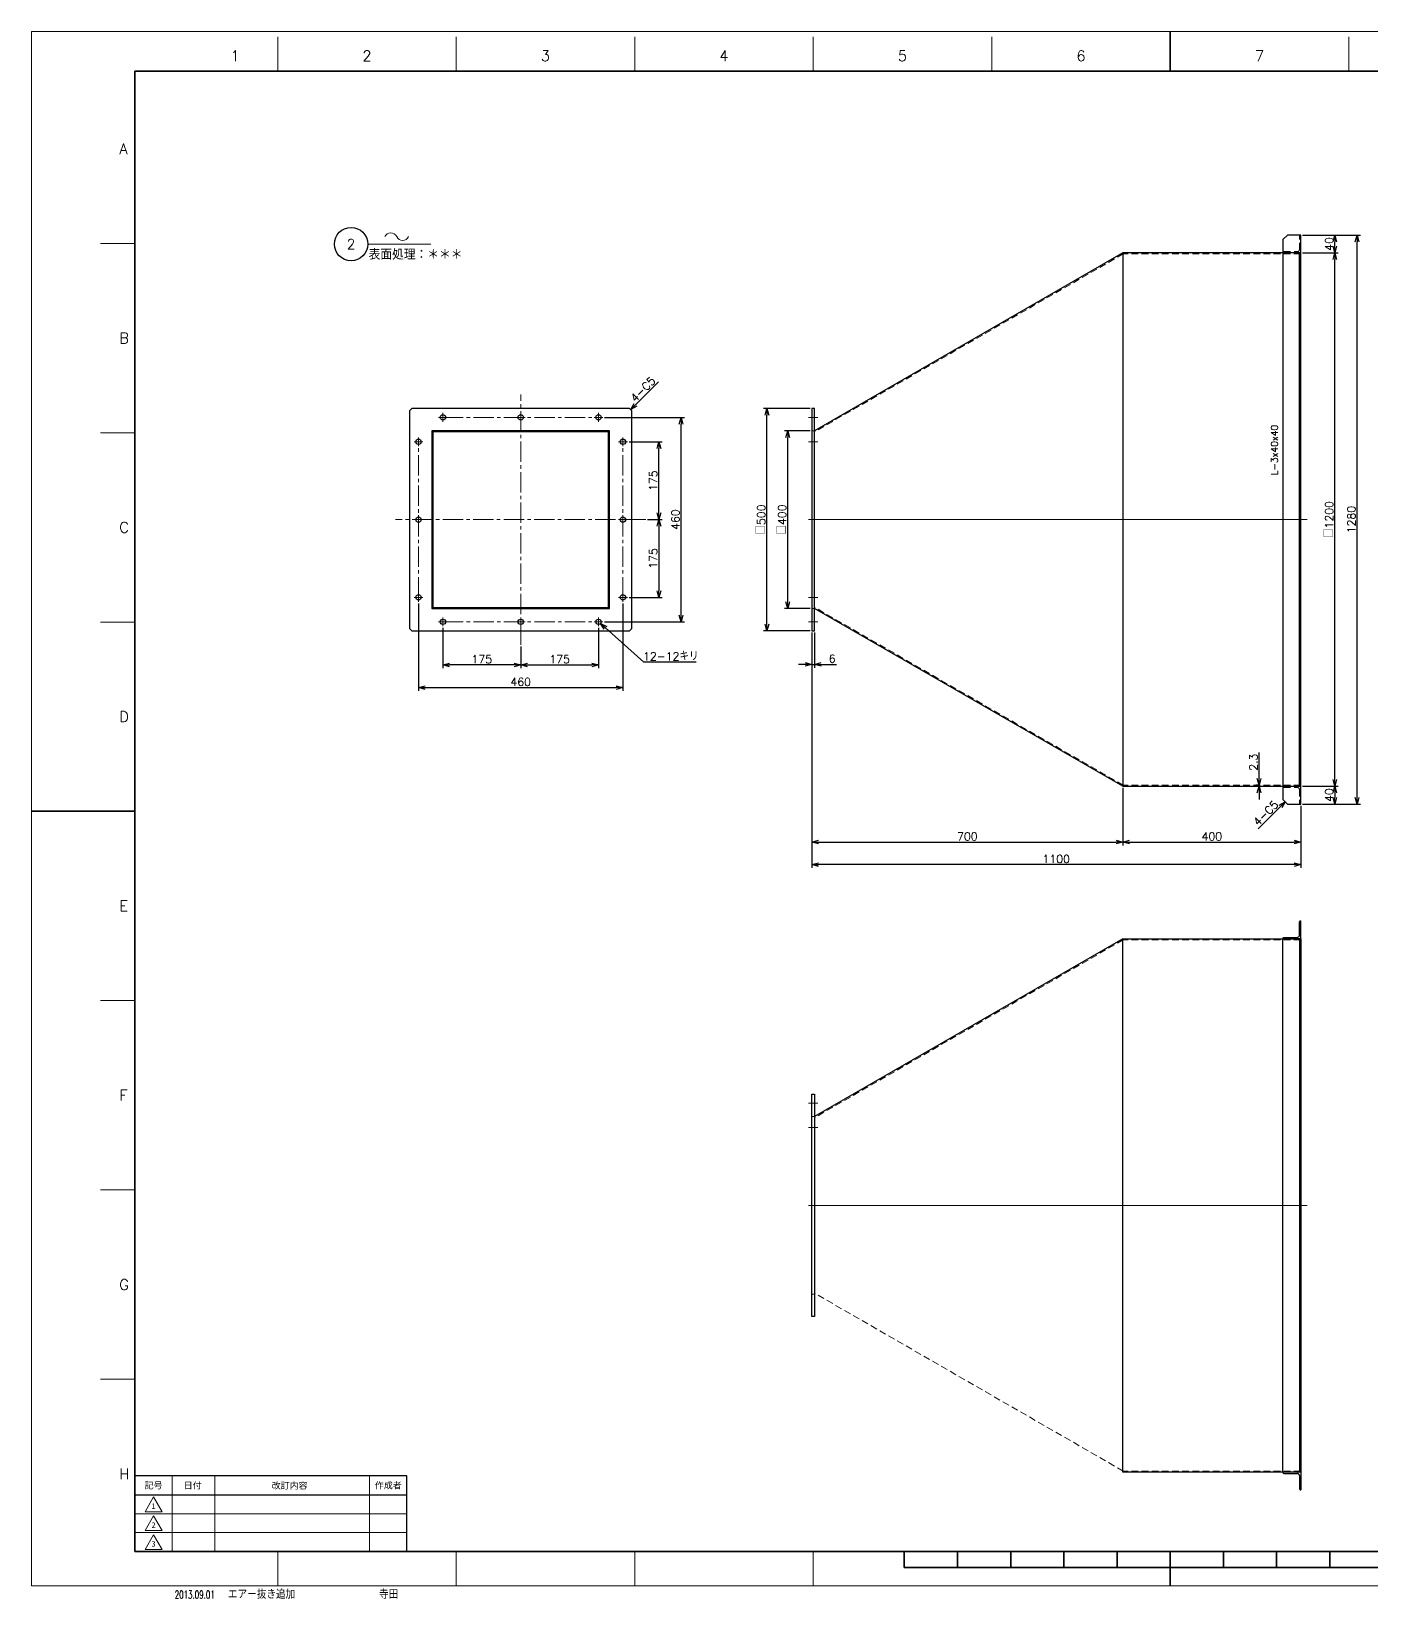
# Model space of a CAD drawing. Header units: millimetres. Extents: x 0 to 4969, y -29 to 3498.
# Drawn here: x 0 to 3015, y -29 to 3498 of the extents above; entities that cross this region are included whole.
import ezdxf
from ezdxf import colors
from ezdxf.entities.mleader import LeaderData, LeaderLine
from ezdxf.enums import TextEntityAlignment as Align
from ezdxf.math import Vec2, Vec3

# ---------------------------------------------------------------- set-up
doc = ezdxf.new("R2010")
doc.units = ezdxf.units.MM
doc.header["$LTSCALE"] = 2.4
doc.header["$PDMODE"] = 99
doc.header["$PDSIZE"] = 1
doc.linetypes.add('CENTER2', pattern=[28.575, 19.05, -3.175, 3.175, -3.175])
doc.linetypes.add('HIDDEN', pattern=[9.525, 6.35, -3.175])
for name, color, linetype, lineweight in [('04_HIDDEN', 2, 'HIDDEN', 13), ('05_CENTER', 4, 'CENTER2', 13), ('07_TEXT', 3, 'Continuous', 13), ('08_DIM', 3, 'Continuous', 13), ('90_FRAME', 5, 'Continuous', 35)]:
    doc.layers.add(name, color=color, linetype=linetype, lineweight=lineweight)
doc.layers.add('91_BLANK', color=5, linetype='Continuous', lineweight=0, plot=False)
doc.styles.add('KSS_TXT', font='txt.shx', dxfattribs={"bigfont": 'extfont2.shx'})
doc.styles.add('MS_G', font='MS Gothic.ttf')
doc.styles.get("Standard").update_dxf_attribs({"font": 'txt.shx', "bigfont": 'extfont2.shx'})
doc.styles.add('表題用', font='MS PGothic.ttf')
doc.dimstyles.new('KSS_DIM', dxfattribs={"dimscale": 6, "dimtxt": 3, "dimasz": 2.5, "dimexe": 1.25, "dimexo": 0.625, "dimtad": 1, "dimdsep": 46, "dimtxsty": 'KSS_TXT', "dimblk": 'OPEN30', "dimcen": 0, "dimazin": 2, "dimtfac": 0.75, "dimtmove": 0, "dimatfit": 3, "dimldrblk": 'OPEN30', "dimfxl": 1.25, "dimtolj": 1, "dimarcsym": 0})
doc.dimstyles.new('KSS_DIM$3', dxfattribs={"dimscale": 6, "dimtxt": 3, "dimasz": 2.5, "dimexe": 1.25, "dimexo": 0.625, "dimtad": 1, "dimtih": 1, "dimtoh": 1, "dimdsep": 46, "dimtxsty": 'KSS_TXT', "dimblk": 'OPEN30', "dimcen": 0, "dimazin": 2, "dimtfac": 0.75, "dimtofl": 0, "dimtmove": 0, "dimatfit": 3, "dimldrblk": 'OPEN30', "dimfxl": 1.25, "dimtolj": 1, "dimarcsym": 0})

# ---------------------------------------------------------------- blocks, each defined once
blk = doc.blocks.new('AM_BALLOON1')
at = {"transparency": 16777216}
blk.add_circle((0, 0), 5, dxfattribs=at)
blk.add_attdef('B_NUMBER', text='', height=3, dxfattribs=at).set_placement((0, 0), align=Align.MIDDLE_CENTER)
blk = doc.blocks.new('_OPEN')
at = {"color": 0, "linetype": 'ByBlock'}
for p, q in [((-1, 0.17), (0, 0)), ((0, 0), (-1, -0.17)), ((0, 0), (-1, 0))]:
    blk.add_line(p, q, dxfattribs=at)
blk = doc.blocks.new('p1ba05')
for centre, start, end in [((-2.95, 0.29), 24.2276, 155.5758), ((0, 1.62), 204.2276, 335.5758)]:
    blk.add_arc(centre, 1.62, start, end)
blk = doc.blocks.new('_Open30')
at = {"color": 0, "linetype": 'ByBlock', "lineweight": -2}
for p, q in [((-1, 0.27), (0, 0)), ((0, 0), (-1, -0.27)), ((0, 0), (-1, 0))]:
    blk.add_line(p, q, dxfattribs=at)
blk = doc.blocks.new('*D143')
at = {"layer": '08_DIM', "color": 0, "lineweight": -2, "transparency": 16777216}
for p, q in [((1752.2, 2599), (1694.3, 2599)), ((1701.8, 2214), (1701.8, 2584)), ((1752.2, 2199), (1694.3, 2199))]:
    blk.add_line(p, q, dxfattribs=at)
at = {"layer": 'Defpoints', "color": 0, "transparency": 16777216}
for p in [(1701.8, 2599), (1755.9, 2599), (1755.9, 2199)]:
    blk.add_point(p, dxfattribs=at)
at = {"layer": '08_DIM', "color": 0, "lineweight": -2, "transparency": 16777216, "xscale": 15, "yscale": 15, "zscale": 15}
for p, rotation in [((1701.8, 2599), 90), ((1701.8, 2199), 270)]:
    blk.add_blockref('_Open30', p, dxfattribs=dict(at, rotation=rotation))
at = {"layer": '08_DIM', "color": 0, "transparency": 16777216, "insert": (1689.1, 2399), "char_height": 18, "attachment_point": 5, "rotation": 90, "style": 'KSS_TXT'}
blk.add_mtext('\\A1;□400', dxfattribs=at)
blk = doc.blocks.new('*D144')
at = {"layer": '08_DIM', "color": 0, "lineweight": -2, "transparency": 16777216}
for p, q in [((1752.2, 2649), (1647.4, 2649)), ((1654.9, 2164), (1654.9, 2634)), ((1752.2, 2149), (1647.4, 2149))]:
    blk.add_line(p, q, dxfattribs=at)
at = {"layer": 'Defpoints', "color": 0, "transparency": 16777216}
for p in [(1654.9, 2649), (1755.9, 2649), (1755.9, 2149)]:
    blk.add_point(p, dxfattribs=at)
at = {"layer": '08_DIM', "color": 0, "lineweight": -2, "transparency": 16777216, "xscale": 15, "yscale": 15, "zscale": 15}
for p, rotation in [((1654.9, 2649), 90), ((1654.9, 2149), 270)]:
    blk.add_blockref('_Open30', p, dxfattribs=dict(at, rotation=rotation))
at = {"layer": '08_DIM', "color": 0, "transparency": 16777216, "insert": (1642.1, 2399), "char_height": 18, "attachment_point": 5, "rotation": 90, "style": 'KSS_TXT'}
blk.add_mtext('\\A1;□500', dxfattribs=at)
blk = doc.blocks.new('*D145')
at = {"layer": '08_DIM', "color": 0, "lineweight": -2, "transparency": 16777216}
for p, q in [((1755.9, 2145.3), (1755.9, 2065.8)), ((1761.9, 2145.3), (1761.9, 2065.8)), ((1740.9, 2073.3), (1725.9, 2073.3)), ((1755.9, 2073.3), (1761.9, 2073.3)), ((1776.9, 2073.3), (1811.4, 2073.3))]:
    blk.add_line(p, q, dxfattribs=at)
at = {"layer": 'Defpoints', "color": 0, "transparency": 16777216}
for p in [(1755.9, 2149), (1761.9, 2149), (1761.9, 2073.3)]:
    blk.add_point(p, dxfattribs=at)
at = {"layer": '08_DIM', "color": 0, "lineweight": -2, "transparency": 16777216, "xscale": 15, "yscale": 15, "zscale": 15}
blk.add_blockref('_Open30', (1755.9, 2073.3), dxfattribs=at)
at = {"layer": '08_DIM', "color": 0, "lineweight": -2, "transparency": 16777216, "xscale": 15, "yscale": 15, "zscale": 15, "rotation": 180}
blk.add_blockref('_Open30', (1761.9, 2073.3), dxfattribs=at)
at = {"layer": '08_DIM', "color": 0, "transparency": 16777216, "insert": (1801.7, 2086), "char_height": 18, "attachment_point": 5, "style": 'KSS_TXT'}
blk.add_mtext('\\A1;6', dxfattribs=at)
blk = doc.blocks.new('*D146')
at = {"layer": '08_DIM', "color": 0, "lineweight": -2, "transparency": 16777216}
for p, q in [((1755.9, 2145.3), (1755.9, 1665.9)), ((2455.9, 1795.3), (2455.9, 1665.9)), ((1770.9, 1673.4), (2440.9, 1673.4))]:
    blk.add_line(p, q, dxfattribs=at)
at = {"layer": 'Defpoints', "color": 0, "transparency": 16777216}
for p in [(1755.9, 2149), (2455.9, 1799), (2455.9, 1673.4)]:
    blk.add_point(p, dxfattribs=at)
at = {"layer": '08_DIM', "color": 0, "lineweight": -2, "transparency": 16777216, "xscale": 15, "yscale": 15, "zscale": 15, "rotation": 180}
blk.add_blockref('_Open30', (1755.9, 1673.4), dxfattribs=at)
at = {"layer": '08_DIM', "color": 0, "lineweight": -2, "transparency": 16777216, "xscale": 15, "yscale": 15, "zscale": 15}
blk.add_blockref('_Open30', (2455.9, 1673.4), dxfattribs=at)
at = {"layer": '08_DIM', "color": 0, "transparency": 16777216, "insert": (2105.9, 1686.1), "char_height": 18, "attachment_point": 5, "style": 'KSS_TXT'}
blk.add_mtext('\\A1;700', dxfattribs=at)
blk = doc.blocks.new('*D147')
at = {"layer": '08_DIM', "color": 0, "lineweight": -2, "transparency": 16777216}
for p, q in [((2455.9, 1795.3), (2455.9, 1665.9)), ((2855.9, 1755.3), (2855.9, 1665.9)), ((2470.9, 1673.4), (2840.9, 1673.4))]:
    blk.add_line(p, q, dxfattribs=at)
at = {"layer": 'Defpoints', "color": 0, "transparency": 16777216}
for p in [(2455.9, 1799), (2855.9, 1759), (2855.9, 1673.4)]:
    blk.add_point(p, dxfattribs=at)
at = {"layer": '08_DIM', "color": 0, "lineweight": -2, "transparency": 16777216, "xscale": 15, "yscale": 15, "zscale": 15, "rotation": 180}
blk.add_blockref('_Open30', (2455.9, 1673.4), dxfattribs=at)
at = {"layer": '08_DIM', "color": 0, "lineweight": -2, "transparency": 16777216, "xscale": 15, "yscale": 15, "zscale": 15}
blk.add_blockref('_Open30', (2855.9, 1673.4), dxfattribs=at)
at = {"layer": '08_DIM', "color": 0, "transparency": 16777216, "insert": (2655.9, 1686.1), "char_height": 18, "attachment_point": 5, "style": 'KSS_TXT'}
blk.add_mtext('\\A1;400', dxfattribs=at)
blk = doc.blocks.new('*D148')
at = {"layer": '08_DIM', "color": 0, "lineweight": -2, "transparency": 16777216}
for p, q in [((1755.9, 2145.3), (1755.9, 1615.2)), ((2855.9, 1755.3), (2855.9, 1615.2)), ((2840.9, 1622.7), (1770.9, 1622.7))]:
    blk.add_line(p, q, dxfattribs=at)
at = {"layer": 'Defpoints', "color": 0, "transparency": 16777216}
for p in [(1755.9, 2149), (2855.9, 1759), (1755.9, 1622.7)]:
    blk.add_point(p, dxfattribs=at)
at = {"layer": '08_DIM', "color": 0, "lineweight": -2, "transparency": 16777216, "xscale": 15, "yscale": 15, "zscale": 15, "rotation": 180}
blk.add_blockref('_Open30', (1755.9, 1622.7), dxfattribs=at)
at = {"layer": '08_DIM', "color": 0, "lineweight": -2, "transparency": 16777216, "xscale": 15, "yscale": 15, "zscale": 15}
blk.add_blockref('_Open30', (2855.9, 1622.7), dxfattribs=at)
at = {"layer": '08_DIM', "color": 0, "transparency": 16777216, "insert": (2305.9, 1635.4), "char_height": 18, "attachment_point": 5, "style": 'KSS_TXT'}
blk.add_mtext('\\A1;1100', dxfattribs=at)
blk = doc.blocks.new('*D149')
at = {"layer": '08_DIM', "color": 0, "lineweight": -2, "transparency": 16777216}
for p, q in [((2859.7, 1799), (2940.1, 1799)), ((2932.6, 1784), (2932.6, 1774)), ((2859.7, 1759), (2940.1, 1759))]:
    blk.add_line(p, q, dxfattribs=at)
at = {"layer": 'Defpoints', "color": 0, "transparency": 16777216}
for p in [(2855.9, 1799), (2855.9, 1759), (2932.6, 1759)]:
    blk.add_point(p, dxfattribs=at)
at = {"layer": '08_DIM', "color": 0, "lineweight": -2, "transparency": 16777216, "xscale": 15, "yscale": 15, "zscale": 15}
for p, rotation in [((2932.6, 1799), 90), ((2932.6, 1759), 270)]:
    blk.add_blockref('_Open30', p, dxfattribs=dict(at, rotation=rotation))
at = {"layer": '08_DIM', "color": 0, "transparency": 16777216, "insert": (2919.9, 1779), "char_height": 18, "attachment_point": 5, "rotation": 90, "style": 'KSS_TXT'}
blk.add_mtext('\\A1;40', dxfattribs=at)
blk = doc.blocks.new('*D150')
at = {"layer": '08_DIM', "color": 0, "lineweight": -2, "transparency": 16777216}
for p, q in [((2859.7, 2999), (2940.1, 2999)), ((2932.6, 1814), (2932.6, 2984)), ((2859.7, 1799), (2940.1, 1799))]:
    blk.add_line(p, q, dxfattribs=at)
at = {"layer": 'Defpoints', "color": 0, "transparency": 16777216}
for p in [(2855.9, 2999), (2932.6, 2999), (2855.9, 1799)]:
    blk.add_point(p, dxfattribs=at)
at = {"layer": '08_DIM', "color": 0, "lineweight": -2, "transparency": 16777216, "xscale": 15, "yscale": 15, "zscale": 15}
for p, rotation in [((2932.6, 2999), 90), ((2932.6, 1799), 270)]:
    blk.add_blockref('_Open30', p, dxfattribs=dict(at, rotation=rotation))
at = {"layer": '08_DIM', "color": 0, "transparency": 16777216, "insert": (2919.9, 2399), "char_height": 18, "attachment_point": 5, "rotation": 90, "style": 'KSS_TXT'}
blk.add_mtext('\\A1;□1200', dxfattribs=at)
blk = doc.blocks.new('*D151')
at = {"layer": '08_DIM', "color": 0, "lineweight": -2, "transparency": 16777216}
for p, q in [((2859.7, 3039), (2990.1, 3039)), ((2982.6, 1774), (2982.6, 3024)), ((2859.7, 1759), (2990.1, 1759))]:
    blk.add_line(p, q, dxfattribs=at)
at = {"layer": 'Defpoints', "color": 0, "transparency": 16777216}
for p in [(2855.9, 3039), (2982.6, 3039), (2855.9, 1759)]:
    blk.add_point(p, dxfattribs=at)
at = {"layer": '08_DIM', "color": 0, "lineweight": -2, "transparency": 16777216, "xscale": 15, "yscale": 15, "zscale": 15}
for p, rotation in [((2982.6, 3039), 90), ((2982.6, 1759), 270)]:
    blk.add_blockref('_Open30', p, dxfattribs=dict(at, rotation=rotation))
at = {"layer": '08_DIM', "color": 0, "transparency": 16777216, "insert": (2969.8, 2399), "char_height": 18, "attachment_point": 5, "rotation": 90, "style": 'KSS_TXT'}
blk.add_mtext('\\A1;1280', dxfattribs=at)
blk = doc.blocks.new('*D152')
at = {"layer": '08_DIM', "color": 0, "lineweight": -2, "transparency": 16777216}
for p, q in [((2762.3, 1816.3), (2762.3, 1874.8)), ((2761.9, 1801.3), (2754.8, 1801.3)), ((2761.9, 1799), (2754.8, 1799)), ((2762.3, 1799), (2762.3, 1801.3)), ((2762.3, 1784), (2762.3, 1769))]:
    blk.add_line(p, q, dxfattribs=at)
at = {"layer": 'Defpoints', "color": 0, "transparency": 16777216}
for p in [(2762.3, 1801.3), (2765.7, 1801.3), (2765.7, 1799)]:
    blk.add_point(p, dxfattribs=at)
at = {"layer": '08_DIM', "color": 0, "lineweight": -2, "transparency": 16777216, "xscale": 15, "yscale": 15, "zscale": 15}
for p, rotation in [((2762.3, 1801.3), 270), ((2762.3, 1799), 90)]:
    blk.add_blockref('_Open30', p, dxfattribs=dict(at, rotation=rotation))
at = {"layer": '08_DIM', "color": 0, "transparency": 16777216, "insert": (2749.6, 1853.1), "char_height": 18, "attachment_point": 5, "rotation": 90, "style": 'KSS_TXT'}
blk.add_mtext('\\A1;2.3', dxfattribs=at)
blk = doc.blocks.new('*D153')
at = {"layer": '08_DIM', "color": 0, "lineweight": -2, "transparency": 16777216}
blk.add_line((2810.3, 1753.4), (2760.4, 1703.5), dxfattribs=at)
at = {"layer": 'Defpoints', "color": 0, "transparency": 16777216}
for p in [(2820.9, 1764), (2751.8, 1694.9), (2751.8, 1694.9)]:
    blk.add_point(p, dxfattribs=at)
at = {"layer": '08_DIM', "color": 0, "lineweight": -2, "transparency": 16777216, "xscale": 15, "yscale": 15, "zscale": 15, "rotation": 45.0000000000001}
blk.add_blockref('_Open30', (2820.9, 1764), dxfattribs=at)
at = {"layer": '08_DIM', "color": 0, "transparency": 16777216, "insert": (2777.3, 1738.5), "char_height": 18, "attachment_point": 5, "rotation": 45, "style": 'KSS_TXT'}
blk.add_mtext('\\A1;4-C5', dxfattribs=at)
blk = doc.blocks.new('A$C67E0B8A4')
at = {"color": 0}
for p, q in [((1, 40), (0, 40)), ((0, 0), (0, 40)), ((3, 7.5), (3, 38)), ((0, 0), (40, 0)), ((38, 3), (7.5, 3)), ((40, 1), (40, 0))]:
    blk.add_line(p, q, dxfattribs=at)
for centre, radius, start, end in [((1, 38), 2, 0, 90), ((7.5, 7.5), 4.5, 180, 270), ((38, 1), 2, 0, 90)]:
    blk.add_arc(centre, radius, start, end, dxfattribs=at)
blk = doc.blocks.new('*D155')
at = {"layer": '08_DIM', "color": 0, "lineweight": -2, "transparency": 16777216}
for p, q in [((2859.7, 3039), (2940.1, 3039)), ((2859.7, 2999), (2940.1, 2999)), ((2932.6, 3014), (2932.6, 3024))]:
    blk.add_line(p, q, dxfattribs=at)
at = {"layer": 'Defpoints', "color": 0, "transparency": 16777216}
for p in [(2855.9, 3039), (2932.6, 3039), (2855.9, 2999)]:
    blk.add_point(p, dxfattribs=at)
at = {"layer": '08_DIM', "color": 0, "lineweight": -2, "transparency": 16777216, "xscale": 15, "yscale": 15, "zscale": 15}
for p, rotation in [((2932.6, 3039), 90), ((2932.6, 2999), 270)]:
    blk.add_blockref('_Open30', p, dxfattribs=dict(at, rotation=rotation))
at = {"layer": '08_DIM', "color": 0, "transparency": 16777216, "insert": (2919.9, 3019), "char_height": 18, "attachment_point": 5, "rotation": 90, "style": 'KSS_TXT'}
blk.add_mtext('\\A1;40', dxfattribs=at)
blk = doc.blocks.new('*D156')
at = {"layer": '08_DIM', "color": 0, "lineweight": -2, "transparency": 16777216}
for p, q in [((1276, 2155.3), (1276, 2064.5)), ((1101, 2113.6), (1101, 2064.5)), ((1116, 2072), (1261, 2072))]:
    blk.add_line(p, q, dxfattribs=at)
at = {"layer": 'Defpoints', "color": 0, "transparency": 16777216}
for p in [(1276, 2159), (1101, 2117.3), (1276, 2072)]:
    blk.add_point(p, dxfattribs=at)
at = {"layer": '08_DIM', "color": 0, "lineweight": -2, "transparency": 16777216, "xscale": 15, "yscale": 15, "zscale": 15, "rotation": 180}
blk.add_blockref('_Open30', (1101, 2072), dxfattribs=at)
at = {"layer": '08_DIM', "color": 0, "lineweight": -2, "transparency": 16777216, "xscale": 15, "yscale": 15, "zscale": 15}
blk.add_blockref('_Open30', (1276, 2072), dxfattribs=at)
at = {"layer": '08_DIM', "color": 0, "transparency": 16777216, "insert": (1188.5, 2084.7), "char_height": 18, "attachment_point": 5, "style": 'KSS_TXT'}
blk.add_mtext('\\A1;175', dxfattribs=at)
blk = doc.blocks.new('*D157')
at = {"layer": '08_DIM', "color": 0, "lineweight": -2, "transparency": 16777216}
for p, q in [((926, 2155.3), (926, 2064.5)), ((1101, 2113.6), (1101, 2064.5)), ((1086, 2072), (941, 2072))]:
    blk.add_line(p, q, dxfattribs=at)
at = {"layer": 'Defpoints', "color": 0, "transparency": 16777216}
for p in [(926, 2159), (1101, 2117.3), (926, 2072)]:
    blk.add_point(p, dxfattribs=at)
at = {"layer": '08_DIM', "color": 0, "lineweight": -2, "transparency": 16777216, "xscale": 15, "yscale": 15, "zscale": 15, "rotation": 180}
blk.add_blockref('_Open30', (926, 2072), dxfattribs=at)
at = {"layer": '08_DIM', "color": 0, "lineweight": -2, "transparency": 16777216, "xscale": 15, "yscale": 15, "zscale": 15}
blk.add_blockref('_Open30', (1101, 2072), dxfattribs=at)
at = {"layer": '08_DIM', "color": 0, "transparency": 16777216, "insert": (1013.5, 2084.7), "char_height": 18, "attachment_point": 5, "style": 'KSS_TXT'}
blk.add_mtext('\\A1;175', dxfattribs=at)
blk = doc.blocks.new('*D158')
at = {"layer": '08_DIM', "color": 0, "lineweight": -2, "transparency": 16777216}
for p, q in [((871, 2210.3), (871, 2013.5)), ((1331, 2210.3), (1331, 2013.5)), ((886, 2021), (1316, 2021))]:
    blk.add_line(p, q, dxfattribs=at)
at = {"layer": 'Defpoints', "color": 0, "transparency": 16777216}
for p in [(871, 2214), (1331, 2214), (1331, 2021)]:
    blk.add_point(p, dxfattribs=at)
at = {"layer": '08_DIM', "color": 0, "lineweight": -2, "transparency": 16777216, "xscale": 15, "yscale": 15, "zscale": 15, "rotation": 180}
blk.add_blockref('_Open30', (871, 2021), dxfattribs=at)
at = {"layer": '08_DIM', "color": 0, "lineweight": -2, "transparency": 16777216, "xscale": 15, "yscale": 15, "zscale": 15}
blk.add_blockref('_Open30', (1331, 2021), dxfattribs=at)
at = {"layer": '08_DIM', "color": 0, "transparency": 16777216, "insert": (1101, 2033.7), "char_height": 18, "attachment_point": 5, "style": 'KSS_TXT'}
blk.add_mtext('\\A1;460', dxfattribs=at)
blk = doc.blocks.new('*D159')
at = {"layer": '08_DIM', "color": 0, "lineweight": -2, "transparency": 16777216}
for p, q in [((1378.3, 2078.5), (1291.7, 2155.1)), ((1495.4, 2078.5), (1378.3, 2078.5))]:
    blk.add_line(p, q, dxfattribs=at)
at = {"layer": 'Defpoints', "color": 0, "transparency": 16777216}
for p in [(1271.5, 2173), (1280.5, 2165.1)]:
    blk.add_point(p, dxfattribs=at)
at = {"layer": '08_DIM', "color": 0, "lineweight": -2, "transparency": 16777216, "xscale": 15, "yscale": 15, "zscale": 15, "rotation": 138.4777745707545}
blk.add_blockref('_Open30', (1280.5, 2165.1), dxfattribs=at)
at = {"layer": '08_DIM', "color": 0, "transparency": 16777216, "insert": (1438.7, 2091.2), "char_height": 18, "attachment_point": 5, "style": 'KSS_TXT'}
blk.add_mtext('\\A1;12-12キリ', dxfattribs=at)
blk = doc.blocks.new('*D160')
at = {"layer": '08_DIM', "color": 0, "lineweight": -2, "transparency": 16777216}
for p, q in [((1344.7, 2574), (1419.6, 2574)), ((1412.1, 2414), (1412.1, 2559)), ((1386.5, 2399), (1419.6, 2399))]:
    blk.add_line(p, q, dxfattribs=at)
at = {"layer": 'Defpoints', "color": 0, "transparency": 16777216}
for p in [(1341, 2574), (1412.1, 2574), (1382.7, 2399)]:
    blk.add_point(p, dxfattribs=at)
at = {"layer": '08_DIM', "color": 0, "lineweight": -2, "transparency": 16777216, "xscale": 15, "yscale": 15, "zscale": 15}
for p, rotation in [((1412.1, 2574), 90), ((1412.1, 2399), 270)]:
    blk.add_blockref('_Open30', p, dxfattribs=dict(at, rotation=rotation))
at = {"layer": '08_DIM', "color": 0, "transparency": 16777216, "insert": (1399.3, 2486.5), "char_height": 18, "attachment_point": 5, "rotation": 90, "style": 'KSS_TXT'}
blk.add_mtext('\\A1;175', dxfattribs=at)
blk = doc.blocks.new('*D161')
at = {"layer": '08_DIM', "color": 0, "lineweight": -2, "transparency": 16777216}
for p, q in [((1386.5, 2399), (1419.6, 2399)), ((1412.1, 2384), (1412.1, 2239)), ((1344.7, 2224), (1419.6, 2224))]:
    blk.add_line(p, q, dxfattribs=at)
at = {"layer": 'Defpoints', "color": 0, "transparency": 16777216}
for p in [(1382.7, 2399), (1341, 2224), (1412.1, 2224)]:
    blk.add_point(p, dxfattribs=at)
at = {"layer": '08_DIM', "color": 0, "lineweight": -2, "transparency": 16777216, "xscale": 15, "yscale": 15, "zscale": 15}
for p, rotation in [((1412.1, 2399), 90), ((1412.1, 2224), 270)]:
    blk.add_blockref('_Open30', p, dxfattribs=dict(at, rotation=rotation))
at = {"layer": '08_DIM', "color": 0, "transparency": 16777216, "insert": (1399.3, 2311.5), "char_height": 18, "attachment_point": 5, "rotation": 90, "style": 'KSS_TXT'}
blk.add_mtext('\\A1;175', dxfattribs=at)
blk = doc.blocks.new('*D162')
at = {"layer": '08_DIM', "color": 0, "lineweight": -2, "transparency": 16777216}
for p, q in [((1289.7, 2629), (1469.2, 2629)), ((1461.7, 2184), (1461.7, 2614)), ((1289.7, 2169), (1469.2, 2169))]:
    blk.add_line(p, q, dxfattribs=at)
at = {"layer": 'Defpoints', "color": 0, "transparency": 16777216}
for p in [(1286, 2629), (1461.7, 2629), (1286, 2169)]:
    blk.add_point(p, dxfattribs=at)
at = {"layer": '08_DIM', "color": 0, "lineweight": -2, "transparency": 16777216, "xscale": 15, "yscale": 15, "zscale": 15}
for p, rotation in [((1461.7, 2629), 90), ((1461.7, 2169), 270)]:
    blk.add_blockref('_Open30', p, dxfattribs=dict(at, rotation=rotation))
at = {"layer": '08_DIM', "color": 0, "transparency": 16777216, "insert": (1449, 2399), "char_height": 18, "attachment_point": 5, "rotation": 90, "style": 'KSS_TXT'}
blk.add_mtext('\\A1;460', dxfattribs=at)
blk = doc.blocks.new('*D163')
at = {"layer": '08_DIM', "color": 0, "lineweight": -2, "transparency": 16777216}
blk.add_line((1359.1, 2657.1), (1411, 2709), dxfattribs=at)
at = {"layer": 'Defpoints', "color": 0, "transparency": 16777216}
for p in [(1457.3, 2755.4), (1457.3, 2755.4), (1348.5, 2646.5)]:
    blk.add_point(p, dxfattribs=at)
at = {"layer": '08_DIM', "color": 0, "lineweight": -2, "transparency": 16777216, "xscale": 15, "yscale": 15, "zscale": 15, "rotation": 224.9999999999999}
blk.add_blockref('_Open30', (1348.5, 2646.5), dxfattribs=at)
at = {"layer": '08_DIM', "color": 0, "transparency": 16777216, "insert": (1375.9, 2692), "char_height": 18, "attachment_point": 5, "rotation": 45, "style": 'KSS_TXT'}
blk.add_mtext('\\A1;4-C5', dxfattribs=at)

msp = doc.modelspace()

# ---------------------------------------------------------------- linework, layer by layer
at = {"color": 0}
for p, q in [((2455.948, 2999.036), (1761.948, 2599.036)), ((2455.948, 2999.036), (2455.948, 1799.036)), ((2855.948, 2999.036), (2455.948, 2999.036)), ((2852.948, 1799.036), (2852.948, 2999.036)), ((2855.948, 1799.036), (2855.948, 2999.036)), ((2455.948, 1799.036), (1761.948, 2199.036)), ((2455.948, 1799.036), (2855.948, 1799.036)), ((2455.948, 1455.871), (1761.948, 1055.871)), ((2455.948, 255.871), (2455.948, 1455.871)), ((2455.948, 1455.871), (2855.948, 1455.871)), ((2852.948, 1455.871), (2852.948, 255.871)), ((2855.948, 1455.871), (2855.948, 255.871)), ((2855.948, 255.871), (2455.948, 255.871))]:
    msp.add_line(p, q, dxfattribs=at)
for points in [[(2815.948, 3029.036), (2815.948, 1769.036), (2825.948, 1759.036), (2855.948, 1759.036), (2855.948, 3039.036), (2825.948, 3039.036)], [(855.993, 2149.036), (1345.993, 2149.036), (1350.993, 2154.036), (1350.993, 2644.036), (1345.993, 2649.036), (855.993, 2649.036), (850.993, 2644.036), (850.993, 2154.036)], [(1755.948, 2649.036), (1755.948, 2149.036), (1761.948, 2149.036), (1761.948, 2649.036)], [(1755.948, 2649.036), (1755.948, 2149.036), (1761.948, 2149.036), (1761.948, 2649.036)], [(900.993, 2199.036), (1300.993, 2199.036), (1300.993, 2599.036), (900.993, 2599.036)], [(903.293, 2201.336), (1298.693, 2201.336), (1298.693, 2596.736), (903.293, 2596.736)], [(2815.948, 255.871), (2815.948, 1455.871), (2855.948, 1455.871), (2855.948, 255.871)], [(1755.948, 605.871), (1755.948, 1105.871), (1761.948, 1105.871), (1761.948, 605.871)], [(1755.948, 605.871), (1755.948, 1105.871), (1761.948, 1105.871), (1761.948, 605.871)]]:
    msp.add_lwpolyline(points, close=True, dxfattribs=at)
for centre in [(925.993, 2629.036), (1100.993, 2629.036), (1275.993, 2629.036), (870.993, 2574.036), (1330.993, 2574.036), (870.993, 2399.036), (1330.993, 2399.036), (870.993, 2224.036), (1330.993, 2224.036), (925.993, 2169.036), (1100.993, 2169.036), (1275.993, 2169.036)]:
    msp.add_circle(centre, 6, dxfattribs=at)
at = {"layer": '04_HIDDEN'}
for p, q in [((2456.564, 2996.736), (1763.097, 2597.043)), ((2855.948, 2996.736), (2456.564, 2996.736)), ((1761.948, 2599.036), (1763.097, 2597.043)), ((1761.948, 2199.036), (1763.097, 2201.029)), ((2456.564, 1801.336), (1763.097, 2201.029)), ((2855.948, 1801.336), (2456.564, 1801.336)), ((2456.564, 1453.571), (1763.097, 1053.878)), ((2855.948, 1453.571), (2456.564, 1453.571)), ((1761.948, 1055.871), (1763.097, 1053.878)), ((1761.948, 655.871), (1763.097, 657.864)), ((2456.564, 258.171), (1763.097, 657.864)), ((2855.948, 258.171), (2456.564, 258.171))]:
    msp.add_line(p, q, dxfattribs=at)
for points in [[(1761.948, 2599.036), (1755.948, 2599.036)], [(1761.948, 2199.036), (1755.948, 2199.036)], [(1761.948, 1055.871), (1755.948, 1055.871)], [(1761.948, 655.871), (1755.948, 655.871)]]:
    msp.add_lwpolyline(points, close=True, dxfattribs=at)
at = {"layer": '05_CENTER'}
for p, q in [((1100.993, 2117.305), (1100.993, 2680.767)), ((915.993, 2629.036), (935.993, 2629.036)), ((925.993, 2619.036), (925.993, 2639.036)), ((925.993, 2629.036), (1275.993, 2629.036)), ((1090.993, 2629.036), (1110.993, 2629.036)), ((1100.993, 2619.036), (1100.993, 2639.036)), ((1265.993, 2629.036), (1285.993, 2629.036)), ((1275.993, 2619.036), (1275.993, 2639.036)), ((1769.416, 2629.036), (1748.295, 2629.036)), ((870.993, 2584.036), (870.993, 2564.036)), ((1330.993, 2584.036), (1330.993, 2564.036)), ((880.993, 2574.036), (860.993, 2574.036)), ((870.993, 2224.036), (870.993, 2574.036)), ((1320.993, 2574.036), (1340.993, 2574.036)), ((1330.993, 2224.036), (1330.993, 2574.036)), ((1769.416, 2574.036), (1748.295, 2574.036)), ((1382.724, 2399.036), (819.261, 2399.036)), ((880.993, 2399.036), (860.993, 2399.036)), ((870.993, 2409.036), (870.993, 2389.036)), ((1320.993, 2399.036), (1340.993, 2399.036)), ((1330.993, 2409.036), (1330.993, 2389.036)), ((1769.416, 2399.036), (1748.295, 2399.036)), ((880.993, 2224.036), (860.993, 2224.036)), ((870.993, 2234.036), (870.993, 2214.036)), ((1320.993, 2224.036), (1340.993, 2224.036)), ((1330.993, 2234.036), (1330.993, 2214.036)), ((1769.416, 2224.036), (1748.295, 2224.036)), ((915.993, 2169.036), (935.993, 2169.036)), ((925.993, 2179.036), (925.993, 2159.036)), ((925.993, 2169.036), (1275.993, 2169.036)), ((1090.993, 2169.036), (1110.993, 2169.036)), ((1100.993, 2179.036), (1100.993, 2159.036)), ((1265.993, 2169.036), (1285.993, 2169.036)), ((1275.993, 2179.036), (1275.993, 2159.036)), ((1769.416, 2169.036), (1748.295, 2169.036)), ((1769.416, 1085.871), (1748.295, 1085.871)), ((1769.416, 1030.871), (1748.295, 1030.871)), ((1769.416, 855.871), (1748.295, 855.871))]:
    msp.add_line(p, q, dxfattribs=at)
for points in [[(2870.623, 2399.036), (1755.948, 2399.036)], [(2870.623, 855.871), (1755.948, 855.871)]]:
    msp.add_lwpolyline(points, close=True, dxfattribs=at)
at = {"layer": '08_DIM'}
msp.add_line((756.895, 3018.809), (898.783, 3018.809), dxfattribs=at)
at = {"layer": '90_FRAME'}
for p, q in [((2562.255, 3497.519), (2562.255, 3407.747)), ((0, 1742.586), (233.075, 1742.586)), ((1964.012, 41.529), (1964.012, 77.424)), ((2083.66, 41.529), (2083.66, 77.424)), ((2203.309, 41.529), (2203.309, 77.424)), ((2322.957, 41.529), (2322.957, 77.424)), ((2442.606, 41.529), (2442.606, 77.424)), ((2562.255, 0), (2562.255, 77.424)), ((2681.903, 41.529), (2681.903, 77.424)), ((2801.552, 41.529), (2801.552, 77.424)), ((2921.2, 41.529), (2921.2, 77.424)), ((1964.012, 41.529), (3160.497, 41.529))]:
    msp.add_line(p, q, dxfattribs=at)
at = {"layer": '90_FRAME', "color": 4, "lineweight": 13}
for p, q in [((554.252, 3407.747), (554.252, 3485.519)), ((955.853, 3407.747), (955.853, 3485.519)), ((1357.453, 3407.747), (1357.453, 3485.519)), ((1759.054, 3407.747), (1759.054, 3485.519)), ((2160.654, 3407.747), (2160.654, 3485.519)), ((2963.855, 3407.747), (2963.855, 3485.519)), ((233.075, 3020.535), (155.304, 3020.535)), ((233.075, 2594.552), (155.304, 2594.552)), ((233.075, 2168.569), (155.304, 2168.569)), ((233.075, 1316.602), (155.304, 1316.602)), ((233.075, 890.619), (155.304, 890.619)), ((233.075, 464.636), (155.304, 464.636)), ((554.252, 0), (554.252, 77.424)), ((955.853, 0), (955.853, 77.424)), ((1357.453, 0), (1357.453, 77.424)), ((1759.054, 0), (1759.054, 77.424))]:
    msp.add_line(p, q, dxfattribs=at)
at = {"layer": '90_FRAME', "color": 0, "lineweight": 13}
for p, q in [((317.075, 77.424), (317.075, 247.138)), ((413.075, 77.424), (413.075, 247.138)), ((761.075, 77.424), (761.075, 247.138)), ((233.075, 162.281), (845.075, 162.281)), ((233.075, 119.852), (845.075, 119.852))]:
    msp.add_line(p, q, dxfattribs=at)
at = {"layer": '90_FRAME', "color": 0, "lineweight": 25}
msp.add_line((233.075, 204.71), (845.075, 204.71), dxfattribs=at)
at = {"layer": '90_FRAME'}
msp.add_lwpolyline([(233.075, 77.424), (4891.434, 77.424), (4891.434, 3407.747), (233.075, 3407.747)], close=True, dxfattribs=at)
at = {"layer": '90_FRAME', "color": 0, "lineweight": 25}
msp.add_lwpolyline([(233.075, 77.424), (845.075, 77.424), (845.075, 247.138), (233.075, 247.138)], close=True, dxfattribs=at)
at = {"layer": '90_FRAME', "color": 0, "lineweight": 13}
for points in [[(255.983, 166.787), (275.075, 199.857), (294.168, 166.787), (255.983, 166.787)], [(255.983, 124.359), (275.075, 157.429), (294.168, 124.359), (255.983, 124.359)], [(255.983, 81.93), (275.075, 115), (294.168, 81.93), (255.983, 81.93)]]:
    msp.add_lwpolyline(points, dxfattribs=at)
at = {"layer": '91_BLANK'}
msp.add_lwpolyline([(0, 0), (4969.205, 0), (4969.205, 3497.519), (0, 3497.519)], close=True, dxfattribs=at)

# ---------------------------------------------------------------- block references
at = {"xscale": -1}
msp.add_blockref('A$C67E0B8A4', (2855.948, 1455.871), dxfattribs=at)
at = {"rotation": 180}
msp.add_blockref('A$C67E0B8A4', (2855.948, 255.871), dxfattribs=at)
at = {"layer": '04_HIDDEN', "xscale": -1}
msp.add_blockref('A$C67E0B8A4', (2855.948, 2999.036), dxfattribs=at)
at = {"layer": '04_HIDDEN', "rotation": 180}
msp.add_blockref('A$C67E0B8A4', (2855.948, 1799.036), dxfattribs=at)
at = {"layer": '08_DIM', "xscale": 9, "yscale": 9, "zscale": 9}
msp.add_blockref('p1ba05', (835.264, 3027.014), dxfattribs=at)

# ---------------------------------------------------------------- texts
at = {"layer": '07_TEXT', "style": 'KSS_TXT'}
msp.add_text('表面処理：＊＊＊', height=24, dxfattribs=at).set_placement((758.847, 2983.717))
at = {"layer": '08_DIM', "style": 'KSS_TXT'}
msp.add_text('L-3x40x40', height=15, rotation=90, dxfattribs=at).set_placement((2804.132, 2498.425))
at = {"layer": '90_FRAME', "color": 0, "lineweight": 13, "style": 'KSS_TXT'}
for s, p in [('1', (458.26, 3423.237)), ('2', (755.053, 3423.237)), ('3', (1156.653, 3423.237)), ('4', (1558.253, 3423.237)), ('5', (1959.854, 3423.237)), ('6', (2361.454, 3423.237)), ('7', (2763.055, 3423.237))]:
    msp.add_text(s, height=24, dxfattribs=at).set_placement(p, align=Align.BOTTOM_CENTER)
for s, p in [('A', (197.744, 3233.527)), ('B', (197.744, 2807.544)), ('C', (197.744, 2381.561)), ('D', (197.744, 1955.577)), ('E', (197.744, 1529.594)), ('F', (197.744, 1103.611)), ('G', (197.744, 677.627)), ('H', (197.744, 251.644))]:
    msp.add_text(s, height=24, dxfattribs=at).set_placement(p, align=Align.MIDDLE_LEFT)
at = {"layer": '90_FRAME', "color": 0, "style": '表題用'}
for s, p in [('記号', (275.075, 225.924)), ('日付', (363.015, 225.924)), ('作成者', (803.075, 225.924))]:
    msp.add_text(s, height=14.4, dxfattribs=at).set_placement(p, align=Align.MIDDLE_CENTER)
msp.add_text('改訂内容', height=14.4, dxfattribs=at).set_placement((581.075, 225.924), align=Align.MIDDLE)
at = {"layer": '90_FRAME', "color": 0, "lineweight": 13, "style": 'MS_G'}
for s, p in [('1', (275.075, 179.252)), ('2', (275.075, 136.824)), ('3', (275.075, 94.395))]:
    msp.add_text(s, height=12.729, dxfattribs=at).set_placement(p, align=Align.MIDDLE)
at = {"layer": '90_FRAME', "color": 3, "lineweight": 13, "width": 0.65}
msp.add_text('2013.09.01', height=18, dxfattribs=at).set_placement((322.452, -28.798))
at = {"layer": '90_FRAME', "color": 3, "lineweight": 13}
for s, p in [('エアー抜き追加', (442.402, -28.798)), ('寺田', (782.221, -28.798))]:
    msp.add_text(s, height=18, dxfattribs=at).set_placement(p)

# ---------------------------------------------------------------- dimensions: what is measured, and where the dimension line sits
at = {"layer": '08_DIM'}
for base, p1, p2, angle, picture, middle in [((2982.554, 3039.036), (2855.948, 1759.036), (2855.948, 3039.036), 90, '*D151', (2969.804, 2399.036)), ((2932.601, 3039.036), (2855.948, 2999.036), (2855.948, 3039.036), 270, '*D155', (2919.851, 3019.036)), ((1461.717, 2629.036), (1285.993, 2169.036), (1285.993, 2629.036), 90, '*D162', (1448.967, 2399.036)), ((1412.105, 2574.036), (1382.724, 2399.036), (1340.993, 2574.036), 90, '*D160', (1399.342, 2486.536)), ((1412.105, 2224.036), (1382.724, 2399.036), (1340.993, 2224.036), 90, '*D161', (1399.342, 2311.536)), ((2762.335, 1801.336), (2765.661, 1799.036), (2765.661, 1801.336), 90, '*D152', (2749.585, 1853.086)), ((2932.601, 1759.036), (2855.948, 1799.036), (2855.948, 1759.036), 90, '*D149', (2919.851, 1779.036))]:
    dim = msp.add_linear_dim(base=base, p1=p1, p2=p2, angle=angle, dimstyle='KSS_DIM', dxfattribs=at)
    dim.commit()
    dim.dimension.update_dxf_attribs({"geometry": picture, "text_midpoint": middle})
for base, p1, p2, picture, middle in [((2932.601, 2999.036), (2855.948, 1799.036), (2855.948, 2999.036), '*D150', (2919.851, 2399.036)), ((1654.863, 2649.036), (1755.948, 2149.036), (1755.948, 2649.036), '*D144', (1642.1, 2399.036)), ((1701.824, 2599.036), (1755.948, 2199.036), (1755.948, 2599.036), '*D143', (1689.074, 2399.036))]:
    dim = msp.add_linear_dim(base=base, p1=p1, p2=p2, angle=90, text='□<>', dimstyle='KSS_DIM', dxfattribs=at)
    dim.commit()
    dim.dimension.update_dxf_attribs({"geometry": picture, "text_midpoint": middle})
dim = msp.add_linear_dim(base=(1457.328, 2755.371), p1=(1348.493, 2646.536), p2=(1457.328, 2755.371), angle=45, text='4-C5', dimstyle='KSS_DIM', override={"dimse1": 1, "dimse2": 1, "dimsd2": 1}, dxfattribs=at)
dim.commit()
dim.dimension.update_dxf_attribs({"geometry": '*D163', "text_midpoint": (1384.968, 2683.011), "dimtype": 161})
for base, p1, p2, picture, middle in [((1330.993, 2020.96), (870.993, 2214.036), (1330.993, 2214.036), '*D158', (1100.993, 2033.71)), ((925.993, 2071.978), (1100.993, 2117.305), (925.993, 2159.036), '*D157', (1013.493, 2084.74)), ((1275.993, 2071.978), (1100.993, 2117.305), (1275.993, 2159.036), '*D156', (1188.493, 2084.74)), ((1761.948, 2073.262), (1755.948, 2149.036), (1761.948, 2149.036), '*D145', (1801.698, 2086.012)), ((2455.948, 1673.374), (1755.948, 2149.036), (2455.948, 1799.036), '*D146', (2105.948, 1686.124)), ((1755.948, 1622.679), (2855.948, 1759.036), (1755.948, 2149.036), '*D148', (2305.948, 1635.429)), ((2855.948, 1673.374), (2455.948, 1799.036), (2855.948, 1759.036), '*D147', (2655.948, 1686.124))]:
    dim = msp.add_linear_dim(base=base, p1=p1, p2=p2, dimstyle='KSS_DIM', dxfattribs=at)
    dim.commit()
    dim.dimension.update_dxf_attribs({"geometry": picture, "text_midpoint": middle})
dim = msp.add_diameter_dim_2p(p1=(1271.5, 2173.013), p2=(1280.485, 2165.059), text='12-<>キリ', dimstyle='KSS_DIM$3', override={"dimpost": '<>', "dimtix": 1}, dxfattribs=at)
dim.commit()
dim.dimension.update_dxf_attribs({"geometry": '*D159', "text_midpoint": (1438.74, 2078.461), "dimtype": 163})
dim = msp.add_aligned_dim(p1=(2820.948, 1764.036), p2=(2751.781, 1694.868), distance=0, text='4-C5', dimstyle='KSS_DIM', override={"dimtxsty": 'KSS_TXT', "dimse1": 1, "dimse2": 1, "dimsd2": 1, "dimtfill": 0, "dimtfillclr": 0}, dxfattribs=at)
dim.commit()
dim.dimension.update_dxf_attribs({"geometry": '*D153', "text_midpoint": (2777.34, 1738.477)})

# ---------------------------------------------------------------- leaders
ml = msp.add_multileader_block('Standard', dxfattribs=at)
ml.set_content('AM_BALLOON1', color=256, scale=7.5)
ml.set_attribute('B_NUMBER', '2', width=0)
ml.set_leader_properties(color=256, linetype='ByLayer', lineweight=-1)
ml.set_arrow_properties(name='OPEN')
ml.build(insert=Vec2(0, 0))
ml.multileader.update_dxf_attribs({"leader_type": 0, "has_dogleg": 0, "text_right_attachment_type": 6, "dogleg_length": 0, "arrow_head_size": 15, "scale": 2.5, "block_connection_type": 1})
ctx = ml.context
ctx.base_point, ctx.scale, ctx.char_height, ctx.arrow_head_size, ctx.landing_gap_size, ctx.plane_origin = Vec3(719.343, 3018.857), 2.5, 30, 15, 15, Vec3(719.343, 3018.857)
ctx.right_attachment, ctx.attachment_type = 6, 1
notes = []
notes.append((ctx, [(0, (0, 0, 0), (0, 0), (1, 0), 1, [])]))
ctx.block.insert = Vec3(719.343, 3018.857)
for ctx, leaders in notes:
    for number, flags, end, landing, length, lines in leaders:
        leader = LeaderData()
        leader.index, (leader.has_last_leader_line, leader.has_dogleg_vector, leader.attachment_direction) = number, flags
        leader.last_leader_point, leader.dogleg_vector, leader.dogleg_length = Vec3(end), Vec3(landing), length
        for number, points, colour, breaks in lines:
            line = LeaderLine()
            line.index, line.vertices, line.color, line.breaks = number, Vec3.list(points), colors.encode_raw_color(colour), breaks
            leader.lines.append(line)
        ctx.leaders.append(leader)

doc.saveas('drawing.dxf')
